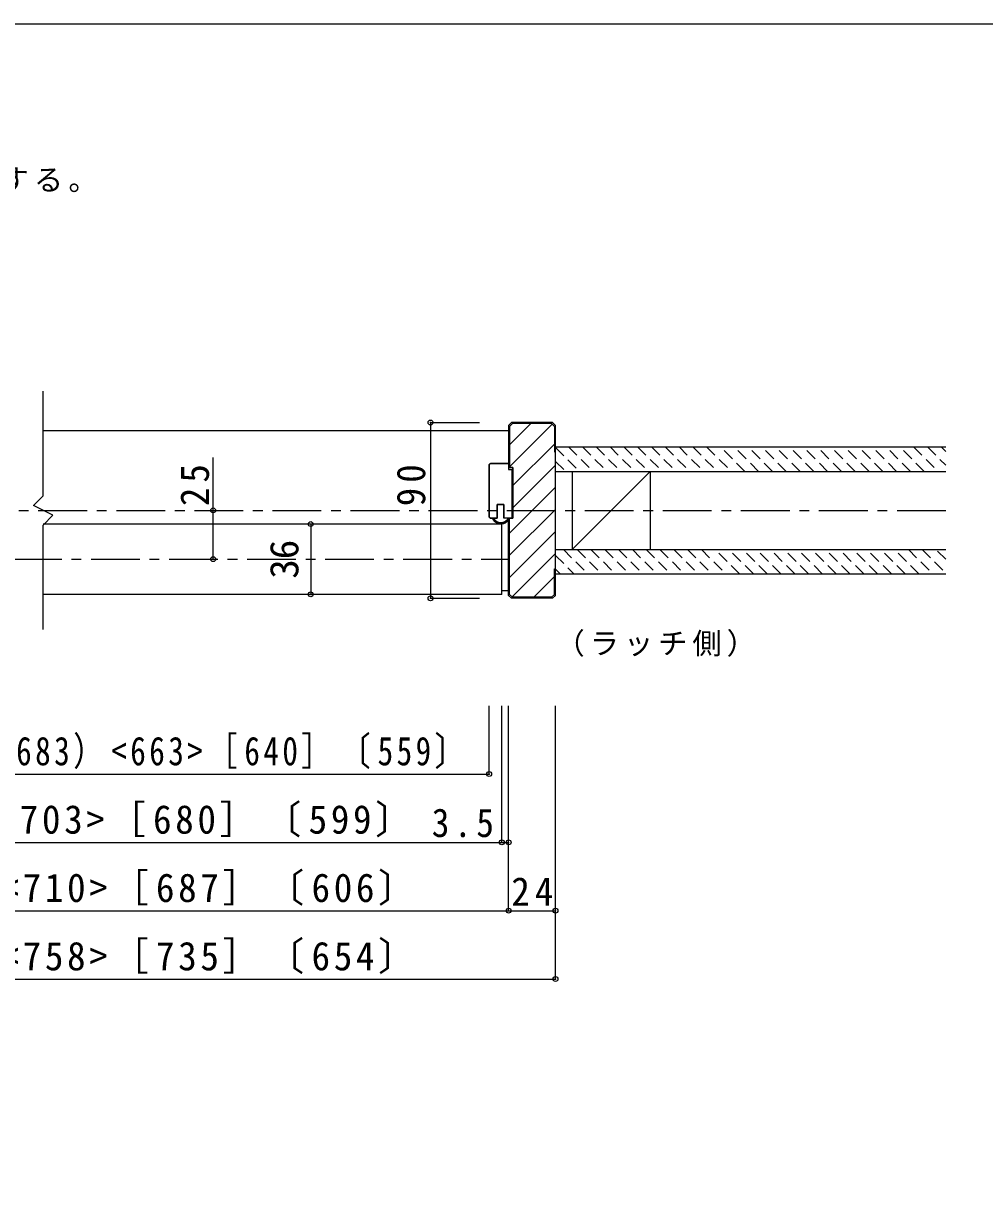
# Model space of a CAD drawing. Units: millimetres on the paper, with parts at other scales. Extents: x -197 to 198, y -138 to 137.
# Drawn here: x -94.2 to 4.3, y 15.7 to 137 of the extents above; entities that cross this region are included whole.
import ezdxf
from ezdxf.enums import TextEntityAlignment as Align

# ---------------------------------------------------------------- set-up
doc = ezdxf.new("R2010")
doc.units = ezdxf.units.MM
doc.header["$PDMODE"] = 32
doc.header["$PDSIZE"] = 0.5
doc.linetypes.add('CHAIN1', pattern=[8, 5, -1, 1, -1])
doc.linetypes.add('DASHED1', pattern=[1.8, 1.2, -0.6])
for name, color, linetype in [('0-1_通り芯', 4, 'CHAIN1'), ('0-2_柱', 3, 'Continuous'), ('0-3_仕上げ', 2, 'Continuous'), ('0-4_枠', 3, 'Continuous'), ('0-6_扉', 6, 'Continuous'), ('0-9_戸当り', 7, 'Continuous'), ('0-A_文字', 7, 'Continuous'), ('0-B_寸法', 7, 'Continuous'), ('0-C_ハッチ', 4, 'DASHED1')]:
    doc.layers.add(name, color=color, linetype=linetype)
doc.layers.add('F-0_補助線', color=7, linetype='Continuous', lineweight=18)
doc.styles.add('ＭＳ ゴシック', font='')
doc.styles.get('ＭＳ ゴシック').set_extended_font_data('MS Gothic')

msp = doc.modelspace()

# ---------------------------------------------------------------- linework, layer by layer
at = {"layer": '0-1_通り芯'}
for p, q in [((-188.667, 87.15), (0.331, 87.15)), ((-143.267, 82.15), (-44.469, 82.15))]:
    msp.add_line(p, q, dxfattribs=at)
at = {"layer": '0-2_柱'}
for p, q in [((-37.969, 91.15), (-37.969, 83.15)), ((-29.969, 91.15), (-29.969, 83.15))]:
    msp.add_line(p, q, dxfattribs=at)
at = {"layer": '0-2_柱', "color": 7}
msp.add_line((-29.969, 91.15), (-37.969, 83.15), dxfattribs=at)
at = {"layer": '0-3_仕上げ'}
for p, q in [((-39.669, 93.65), (0.331, 93.65)), ((-39.669, 91.15), (0.331, 91.15)), ((-39.669, 83.15), (0.331, 83.15)), ((-39.669, 80.65), (0.331, 80.65))]:
    msp.add_line(p, q, dxfattribs=at)
at = {"layer": '0-4_枠'}
for p, q in [((-44.469, 95.85), (-44.169, 96.15)), ((-44.369, 95.75), (-44.069, 96.05)), ((-39.969, 96.15), (-44.169, 96.15)), ((-40.069, 96.05), (-44.069, 96.05)), ((-39.769, 95.75), (-40.069, 96.05)), ((-39.969, 96.15), (-39.669, 95.85)), ((-44.469, 95.85), (-44.469, 91.55)), ((-44.369, 95.75), (-44.369, 91.55)), ((-39.769, 95.75), (-39.769, 93.15)), ((-39.669, 78.45), (-39.669, 95.85)), ((-39.769, 93.15), (-39.669, 93.15)), ((-44.029, 91.55), (-44.469, 91.55)), ((-44.029, 86.35), (-44.029, 91.55)), ((-44.469, 86.35), (-44.029, 86.35)), ((-44.469, 78.45), (-44.469, 86.35)), ((-44.369, 78.55), (-44.369, 86.35)), ((-39.769, 81.15), (-39.669, 81.15)), ((-39.769, 78.55), (-39.769, 81.15)), ((-44.169, 78.15), (-44.469, 78.45)), ((-44.069, 78.25), (-44.369, 78.55)), ((-39.969, 78.15), (-44.169, 78.15)), ((-40.069, 78.25), (-44.069, 78.25)), ((-40.069, 78.25), (-39.769, 78.55)), ((-39.969, 78.15), (-39.669, 78.45))]:
    msp.add_line(p, q, dxfattribs=at)
at = {"layer": '0-4_枠', "color": 4}
for p, q in [((-92.168, 95.35), (-44.469, 95.35)), ((-45.169, 78.95), (-44.469, 78.95))]:
    msp.add_line(p, q, dxfattribs=at)
at = {"layer": '0-6_扉', "color": 2}
for p, q in [((-92.168, 94.61), (-92.168, 99.35)), ((-92.168, 88.65), (-92.168, 99.35)), ((-92.168, 74.95), (-92.168, 85.65))]:
    msp.add_line(p, q, dxfattribs=at)
at = {"layer": '0-6_扉'}
for p, q in [((-45.169, 85.75), (-92.168, 85.75)), ((-45.169, 78.55), (-45.169, 85.75)), ((-45.169, 78.55), (-92.168, 78.55))]:
    msp.add_line(p, q, dxfattribs=at)
at = {"layer": '0-6_扉', "color": 2}
msp.add_lwpolyline([(-92.168, 85.65), (-91.168, 86.65), (-93.168, 87.65), (-92.168, 88.65)], dxfattribs=at)
at = {"layer": '0-9_戸当り'}
for p, q in [((-46.469, 91.76), (-46.468, 91.77)), ((-46.468, 91.77), (-46.469, 91.76)), ((-46.469, 91.75), (-46.469, 91.76)), ((-46.469, 91.76), (-46.469, 91.75)), ((-46.469, 86.55), (-46.469, 91.75)), ((-46.469, 91.75), (-46.469, 86.55)), ((-46.468, 91.77), (-46.467, 91.779)), ((-46.467, 91.779), (-46.468, 91.77)), ((-46.467, 91.779), (-46.466, 91.789)), ((-46.466, 91.789), (-46.467, 91.779)), ((-46.466, 91.789), (-46.463, 91.799)), ((-46.463, 91.799), (-46.466, 91.789)), ((-46.463, 91.799), (-46.461, 91.808)), ((-46.461, 91.808), (-46.463, 91.799)), ((-46.461, 91.808), (-46.458, 91.818)), ((-46.458, 91.818), (-46.461, 91.808)), ((-46.458, 91.818), (-46.454, 91.827)), ((-46.454, 91.827), (-46.458, 91.818)), ((-46.454, 91.827), (-46.45, 91.836)), ((-46.45, 91.836), (-46.454, 91.827)), ((-46.45, 91.836), (-46.446, 91.844)), ((-46.446, 91.844), (-46.45, 91.836)), ((-46.446, 91.844), (-46.441, 91.853)), ((-46.441, 91.853), (-46.446, 91.844)), ((-46.441, 91.853), (-46.436, 91.861)), ((-46.436, 91.861), (-46.441, 91.853)), ((-46.436, 91.861), (-46.43, 91.869)), ((-46.43, 91.869), (-46.436, 91.861)), ((-46.43, 91.869), (-46.424, 91.877)), ((-46.424, 91.877), (-46.43, 91.869)), ((-46.424, 91.877), (-46.418, 91.884)), ((-46.418, 91.884), (-46.424, 91.877)), ((-46.418, 91.884), (-46.411, 91.892)), ((-46.411, 91.892), (-46.418, 91.884)), ((-46.411, 91.892), (-46.404, 91.898)), ((-46.404, 91.898), (-46.411, 91.892)), ((-46.404, 91.898), (-46.396, 91.905)), ((-46.396, 91.905), (-46.404, 91.898)), ((-46.396, 91.905), (-46.389, 91.911)), ((-46.389, 91.911), (-46.396, 91.905)), ((-46.389, 91.911), (-46.381, 91.916)), ((-46.381, 91.916), (-46.389, 91.911)), ((-46.381, 91.916), (-46.372, 91.922)), ((-46.372, 91.922), (-46.381, 91.916)), ((-46.372, 91.922), (-46.364, 91.927)), ((-46.364, 91.927), (-46.372, 91.922)), ((-46.364, 91.927), (-46.355, 91.931)), ((-46.355, 91.931), (-46.364, 91.927)), ((-46.355, 91.931), (-46.346, 91.935)), ((-46.346, 91.935), (-46.355, 91.931)), ((-46.346, 91.935), (-46.337, 91.938)), ((-46.337, 91.938), (-46.346, 91.935)), ((-46.337, 91.938), (-46.327, 91.942)), ((-46.327, 91.942), (-46.337, 91.938)), ((-46.327, 91.942), (-46.318, 91.944)), ((-46.318, 91.944), (-46.327, 91.942)), ((-46.318, 91.944), (-46.308, 91.946)), ((-46.308, 91.946), (-46.318, 91.944)), ((-46.308, 91.946), (-46.299, 91.948)), ((-46.299, 91.948), (-46.308, 91.946)), ((-46.299, 91.948), (-46.289, 91.949)), ((-46.289, 91.949), (-46.299, 91.948)), ((-46.289, 91.949), (-46.279, 91.95)), ((-46.279, 91.95), (-46.289, 91.949)), ((-46.279, 91.95), (-46.269, 91.95)), ((-46.269, 91.95), (-46.279, 91.95)), ((-46.269, 91.95), (-45.649, 91.95)), ((-45.649, 91.95), (-44.969, 91.95)), ((-44.469, 91.55), (-44.469, 91.35)), ((-44.469, 91.35), (-44.109, 91.35)), ((-44.469, 91.35), (-44.109, 91.35)), ((-44.109, 91.35), (-44.469, 91.35)), ((-44.109, 91.35), (-44.109, 86.35)), ((-44.109, 86.35), (-44.109, 91.35)), ((-44.029, 86.35), (-44.029, 91.55)), ((-44.029, 91.55), (-44.029, 86.35)), ((-45.649, 87.75), (-45.649, 86.35)), ((-44.969, 87.75), (-45.649, 87.75)), ((-45.649, 87.75), (-45.649, 86.35)), ((-44.969, 87.75), (-45.649, 87.75)), ((-45.649, 87.75), (-44.969, 87.75)), ((-45.649, 86.35), (-45.649, 87.75)), ((-44.969, 86.35), (-44.969, 87.75)), ((-44.969, 86.35), (-44.969, 87.75)), ((-44.969, 87.75), (-44.969, 86.35)), ((-46.469, 86.54), (-46.469, 86.55)), ((-46.469, 86.55), (-46.469, 86.54)), ((-46.468, 86.53), (-46.469, 86.54)), ((-46.469, 86.54), (-46.468, 86.53)), ((-46.467, 86.521), (-46.468, 86.53)), ((-46.468, 86.53), (-46.467, 86.521)), ((-46.466, 86.511), (-46.467, 86.521)), ((-46.467, 86.521), (-46.466, 86.511)), ((-46.463, 86.501), (-46.466, 86.511)), ((-46.466, 86.511), (-46.463, 86.501)), ((-46.461, 86.492), (-46.463, 86.501)), ((-46.463, 86.501), (-46.461, 86.492)), ((-46.458, 86.483), (-46.461, 86.492)), ((-46.461, 86.492), (-46.458, 86.483)), ((-46.454, 86.473), (-46.458, 86.483)), ((-46.458, 86.483), (-46.454, 86.473)), ((-46.45, 86.465), (-46.454, 86.473)), ((-46.454, 86.473), (-46.45, 86.465)), ((-46.446, 86.456), (-46.45, 86.465)), ((-46.45, 86.465), (-46.446, 86.456)), ((-46.441, 86.447), (-46.446, 86.456)), ((-46.446, 86.456), (-46.441, 86.447)), ((-46.436, 86.439), (-46.441, 86.447)), ((-46.441, 86.447), (-46.436, 86.439)), ((-46.43, 86.431), (-46.436, 86.439)), ((-46.436, 86.439), (-46.43, 86.431)), ((-46.424, 86.423), (-46.43, 86.431)), ((-46.43, 86.431), (-46.424, 86.423)), ((-46.418, 86.416), (-46.424, 86.423)), ((-46.424, 86.423), (-46.418, 86.416)), ((-46.411, 86.409), (-46.418, 86.416)), ((-46.418, 86.416), (-46.411, 86.409)), ((-46.404, 86.402), (-46.411, 86.409)), ((-46.411, 86.409), (-46.404, 86.402)), ((-46.396, 86.395), (-46.404, 86.402)), ((-46.404, 86.402), (-46.396, 86.395)), ((-46.389, 86.389), (-46.396, 86.395)), ((-46.396, 86.395), (-46.389, 86.389)), ((-46.381, 86.384), (-46.389, 86.389)), ((-46.389, 86.389), (-46.381, 86.384)), ((-46.372, 86.378), (-46.381, 86.384)), ((-46.381, 86.384), (-46.372, 86.378)), ((-46.364, 86.374), (-46.372, 86.378)), ((-46.372, 86.378), (-46.364, 86.374)), ((-46.355, 86.369), (-46.364, 86.374)), ((-46.364, 86.374), (-46.355, 86.369)), ((-46.346, 86.365), (-46.355, 86.369)), ((-46.355, 86.369), (-46.346, 86.365)), ((-46.337, 86.362), (-46.346, 86.365)), ((-46.346, 86.365), (-46.337, 86.362)), ((-46.327, 86.359), (-46.337, 86.362)), ((-46.337, 86.362), (-46.327, 86.359)), ((-46.318, 86.356), (-46.327, 86.359)), ((-46.327, 86.359), (-46.318, 86.356)), ((-46.308, 86.354), (-46.318, 86.356)), ((-46.318, 86.356), (-46.308, 86.354)), ((-46.299, 86.352), (-46.308, 86.354)), ((-46.308, 86.354), (-46.299, 86.352)), ((-46.289, 86.351), (-46.299, 86.352)), ((-46.299, 86.352), (-46.289, 86.351)), ((-46.279, 86.35), (-46.289, 86.351)), ((-46.289, 86.351), (-46.279, 86.35)), ((-46.269, 86.35), (-46.279, 86.35)), ((-46.279, 86.35), (-46.269, 86.35)), ((-45.649, 86.35), (-46.269, 86.35)), ((-46.269, 86.35), (-45.649, 86.35)), ((-46.097, 86.318), (-46.109, 86.35)), ((-46.084, 86.286), (-46.097, 86.318)), ((-46.07, 86.254), (-46.084, 86.286)), ((-46.054, 86.223), (-46.07, 86.254)), ((-46.037, 86.193), (-46.054, 86.223)), ((-46.019, 86.164), (-46.037, 86.193)), ((-46, 86.135), (-46.019, 86.164)), ((-45.97, 86.324), (-45.981, 86.35)), ((-45.957, 86.298), (-45.97, 86.324)), ((-45.944, 86.272), (-45.957, 86.298)), ((-45.93, 86.248), (-45.944, 86.272)), ((-45.915, 86.223), (-45.93, 86.248)), ((-45.899, 86.199), (-45.915, 86.223)), ((-45.882, 86.176), (-45.899, 86.199)), ((-45.864, 86.154), (-45.882, 86.176)), ((-45.845, 86.132), (-45.864, 86.154)), ((-44.469, 86.35), (-44.969, 86.35)), ((-44.029, 86.35), (-44.969, 86.35)), ((-44.661, 86.154), (-44.679, 86.132)), ((-44.643, 86.176), (-44.661, 86.154)), ((-44.626, 86.199), (-44.643, 86.176)), ((-44.61, 86.223), (-44.626, 86.199)), ((-44.595, 86.248), (-44.61, 86.223)), ((-44.581, 86.272), (-44.595, 86.248)), ((-44.567, 86.298), (-44.581, 86.272)), ((-44.555, 86.324), (-44.567, 86.298)), ((-44.543, 86.35), (-44.555, 86.324)), ((-44.506, 86.164), (-44.525, 86.135)), ((-44.488, 86.193), (-44.506, 86.164)), ((-44.471, 86.223), (-44.488, 86.193)), ((-44.469, 86.226), (-44.471, 86.223)), ((-44.469, 86.35), (-44.109, 86.35)), ((-44.469, 85.751), (-44.469, 86.35)), ((-44.109, 86.35), (-44.469, 86.35)), ((-44.455, 86.254), (-44.469, 86.226)), ((-44.44, 86.286), (-44.455, 86.254)), ((-44.427, 86.318), (-44.44, 86.286)), ((-44.415, 86.35), (-44.427, 86.318)), ((-44.109, 86.35), (-44.029, 86.35)), ((-45.979, 86.107), (-46, 86.135)), ((-45.958, 86.079), (-45.979, 86.107)), ((-45.936, 86.053), (-45.958, 86.079)), ((-45.912, 86.027), (-45.936, 86.053)), ((-45.888, 86.003), (-45.912, 86.027)), ((-45.863, 85.979), (-45.888, 86.003)), ((-45.837, 85.957), (-45.863, 85.979)), ((-45.826, 86.111), (-45.845, 86.132)), ((-45.81, 85.935), (-45.837, 85.957)), ((-45.806, 86.09), (-45.826, 86.111)), ((-45.782, 85.914), (-45.81, 85.935)), ((-45.785, 86.071), (-45.806, 86.09)), ((-45.763, 86.052), (-45.785, 86.071)), ((-45.753, 85.895), (-45.782, 85.914)), ((-45.741, 86.034), (-45.763, 86.052)), ((-45.724, 85.876), (-45.753, 85.895)), ((-45.718, 86.017), (-45.741, 86.034)), ((-45.694, 85.859), (-45.724, 85.876)), ((-45.695, 86), (-45.718, 86.017)), ((-45.671, 85.985), (-45.695, 86)), ((-45.663, 85.843), (-45.694, 85.859)), ((-45.646, 85.97), (-45.671, 85.985)), ((-45.632, 85.828), (-45.663, 85.843)), ((-45.621, 85.956), (-45.646, 85.97)), ((-45.6, 85.815), (-45.632, 85.828)), ((-45.595, 85.944), (-45.621, 85.956)), ((-45.568, 85.802), (-45.6, 85.815)), ((-45.569, 85.932), (-45.595, 85.944)), ((-45.542, 85.921), (-45.569, 85.932)), ((-45.535, 85.791), (-45.568, 85.802)), ((-45.516, 85.911), (-45.542, 85.921)), ((-45.502, 85.781), (-45.535, 85.791)), ((-45.488, 85.902), (-45.516, 85.911)), ((-45.468, 85.773), (-45.502, 85.781)), ((-45.461, 85.895), (-45.488, 85.902)), ((-45.434, 85.765), (-45.468, 85.773)), ((-45.433, 85.888), (-45.461, 85.895)), ((-45.4, 85.759), (-45.434, 85.765)), ((-45.405, 85.882), (-45.433, 85.888)), ((-45.377, 85.877), (-45.405, 85.882)), ((-45.366, 85.755), (-45.4, 85.759)), ((-45.348, 85.874), (-45.377, 85.877)), ((-45.331, 85.751), (-45.366, 85.755)), ((-45.32, 85.871), (-45.348, 85.874)), ((-45.318, 85.751), (-45.331, 85.751)), ((-45.291, 85.869), (-45.32, 85.871)), ((-45.297, 85.749), (-45.318, 85.751)), ((-45.228, 85.749), (-45.297, 85.749)), ((-45.234, 85.869), (-45.291, 85.869)), ((-45.205, 85.871), (-45.234, 85.869)), ((-45.207, 85.751), (-45.228, 85.749)), ((-45.193, 85.751), (-45.207, 85.751)), ((-45.176, 85.874), (-45.205, 85.871)), ((-45.159, 85.755), (-45.193, 85.751)), ((-45.148, 85.877), (-45.176, 85.874)), ((-45.124, 85.759), (-45.159, 85.755)), ((-45.12, 85.882), (-45.148, 85.877)), ((-45.09, 85.765), (-45.124, 85.759)), ((-45.092, 85.888), (-45.12, 85.882)), ((-45.064, 85.895), (-45.092, 85.888)), ((-45.056, 85.773), (-45.09, 85.765)), ((-45.036, 85.902), (-45.064, 85.895)), ((-45.023, 85.781), (-45.056, 85.773)), ((-45.009, 85.911), (-45.036, 85.902)), ((-44.99, 85.791), (-45.023, 85.781)), ((-44.982, 85.921), (-45.009, 85.911)), ((-44.957, 85.802), (-44.99, 85.791)), ((-44.956, 85.932), (-44.982, 85.921)), ((-44.925, 85.815), (-44.957, 85.802)), ((-44.929, 85.944), (-44.956, 85.932)), ((-44.904, 85.956), (-44.929, 85.944)), ((-44.893, 85.828), (-44.925, 85.815)), ((-44.879, 85.97), (-44.904, 85.956)), ((-44.862, 85.843), (-44.893, 85.828)), ((-44.854, 85.985), (-44.879, 85.97)), ((-44.831, 85.859), (-44.862, 85.843)), ((-44.83, 86), (-44.854, 85.985)), ((-44.801, 85.876), (-44.831, 85.859)), ((-44.806, 86.017), (-44.83, 86)), ((-44.783, 86.034), (-44.806, 86.017)), ((-44.771, 85.895), (-44.801, 85.876)), ((-44.761, 86.052), (-44.783, 86.034)), ((-44.743, 85.914), (-44.771, 85.895)), ((-44.74, 86.071), (-44.761, 86.052)), ((-44.715, 85.935), (-44.743, 85.914)), ((-44.719, 86.09), (-44.74, 86.071)), ((-44.699, 86.111), (-44.719, 86.09)), ((-44.688, 85.957), (-44.715, 85.935)), ((-44.679, 86.132), (-44.699, 86.111)), ((-44.662, 85.979), (-44.688, 85.957)), ((-44.637, 86.003), (-44.662, 85.979)), ((-44.612, 86.027), (-44.637, 86.003)), ((-44.589, 86.053), (-44.612, 86.027)), ((-44.566, 86.079), (-44.589, 86.053)), ((-44.545, 86.107), (-44.566, 86.079)), ((-44.525, 86.135), (-44.545, 86.107))]:
    msp.add_line(p, q, dxfattribs=at)
msp.add_lwpolyline([(-44.969, 91.95), (-44.469, 91.95), (-46.269, 91.95)], dxfattribs=at)
at = {"layer": '0-B_寸法', "color": 4}
for p, q in [((-52.469, 96.15), (-47.469, 96.15)), ((-52.469, 96.15), (-52.469, 78.15)), ((-74.754, 82.15), (-74.754, 92.565)), ((-64.754, 85.75), (-64.754, 78.55)), ((-52.469, 78.15), (-47.469, 78.15)), ((-45.169, 53.15), (-45.169, 67.15)), ((-44.469, 53.15), (-44.469, 67.15)), ((-44.469, 46.15), (-44.469, 67.15)), ((-39.669, 46.15), (-39.669, 67.15)), ((-142.567, 53.15), (-45.169, 53.15)), ((-45.169, 53.15), (-44.469, 53.15)), ((-143.267, 46.15), (-44.469, 46.15)), ((-44.469, 46.15), (-39.669, 46.15)), ((-39.669, 39.15), (-39.669, 46.15)), ((-148.067, 39.15), (-39.669, 39.15))]:
    msp.add_line(p, q, dxfattribs=at)
msp.add_lwpolyline([(-135.867, 60.15), (-46.467, 60.15), (-46.467, 67.15)], dxfattribs=at)
at = {"layer": '0-B_寸法'}
for p in [(-52.469, 96.15), (-74.754, 87.15), (-64.754, 85.75), (-74.754, 82.15), (-64.754, 78.55), (-52.469, 78.15), (-46.467, 60.15), (-45.169, 53.15), (-44.469, 53.15), (-44.469, 46.15), (-39.669, 46.15), (-39.669, 39.15)]:
    msp.add_point(p, dxfattribs=at)
at = {"layer": '0-C_ハッチ', "linetype": 'Continuous'}
for p, q in [((-42.189, 96.05), (-44.369, 93.87)), ((-39.998, 95.978), (-44.369, 91.607)), ((-39.769, 93.944), (-44.029, 89.684)), ((-39.669, 91.781), (-44.029, 87.421)), ((-39.669, 89.519), (-44.369, 84.819)), ((-39.669, 87.256), (-44.369, 82.556)), ((-39.669, 84.993), (-44.369, 80.293)), ((-39.669, 82.73), (-44.11, 78.29)), ((-39.769, 80.368), (-41.887, 78.25))]:
    msp.add_line(p, q, dxfattribs=at)
at = {"layer": '0-C_ハッチ'}
for p, q in [((-39.669, 93.586), (-37.234, 91.15)), ((-38.32, 93.65), (-35.82, 91.15)), ((-36.905, 93.65), (-34.405, 91.15)), ((-35.491, 93.65), (-32.991, 91.15)), ((-34.077, 93.65), (-31.577, 91.15)), ((-32.663, 93.65), (-30.163, 91.15)), ((-31.248, 93.65), (-28.748, 91.15)), ((-29.834, 93.65), (-27.334, 91.15)), ((-28.42, 93.65), (-25.92, 91.15)), ((-27.006, 93.65), (-24.506, 91.15)), ((-25.592, 93.65), (-23.092, 91.15)), ((-24.177, 93.65), (-21.677, 91.15)), ((-20.263, 91.15), (-22.763, 93.65)), ((-18.849, 91.15), (-21.349, 93.65)), ((-17.435, 91.15), (-19.935, 93.65)), ((-16.021, 91.15), (-18.521, 93.65)), ((-14.606, 91.15), (-17.106, 93.65)), ((-13.192, 91.15), (-15.692, 93.65)), ((-11.778, 91.15), (-14.278, 93.65)), ((-10.364, 91.15), (-12.864, 93.65)), ((-8.949, 91.15), (-11.449, 93.65)), ((-7.535, 91.15), (-10.035, 93.65)), ((-6.121, 91.15), (-8.621, 93.65)), ((-4.707, 91.15), (-7.207, 93.65)), ((-3.293, 91.15), (-5.793, 93.65)), ((-1.878, 91.15), (-4.378, 93.65)), ((-2.964, 93.65), (-0.464, 91.15)), ((-1.55, 93.65), (0.331, 91.769)), ((0.331, 93.184), (-0.136, 93.65)), ((-39.669, 92.171), (-38.648, 91.15)), ((-39.669, 82.544), (-37.775, 80.65)), ((-38.861, 83.15), (-36.361, 80.65)), ((-37.447, 83.15), (-34.947, 80.65)), ((-36.033, 83.15), (-33.533, 80.65)), ((-34.618, 83.15), (-32.118, 80.65)), ((-33.204, 83.15), (-30.704, 80.65)), ((-31.79, 83.15), (-29.29, 80.65)), ((-30.376, 83.15), (-27.876, 80.65)), ((-28.962, 83.15), (-26.462, 80.65)), ((-27.547, 83.15), (-25.047, 80.65)), ((-26.133, 83.15), (-23.633, 80.65)), ((-24.719, 83.15), (-22.219, 80.65)), ((-20.805, 80.65), (-23.305, 83.15)), ((-19.391, 80.65), (-21.891, 83.15)), ((-17.976, 80.65), (-20.476, 83.15)), ((-16.562, 80.65), (-19.062, 83.15)), ((-15.148, 80.65), (-17.648, 83.15)), ((-13.734, 80.65), (-16.234, 83.15)), ((-12.32, 80.65), (-14.82, 83.15)), ((-10.905, 80.65), (-13.405, 83.15)), ((-9.491, 80.65), (-11.991, 83.15)), ((-8.077, 80.65), (-10.577, 83.15)), ((-6.663, 80.65), (-9.163, 83.15)), ((-5.248, 80.65), (-7.748, 83.15)), ((-3.834, 80.65), (-6.334, 83.15)), ((-2.42, 80.65), (-4.92, 83.15)), ((-3.506, 83.15), (-1.006, 80.65)), ((-2.092, 83.15), (0.331, 80.728)), ((0.331, 82.142), (-0.677, 83.15)), ((-39.669, 81.13), (-39.19, 80.65))]:
    msp.add_line(p, q, dxfattribs=at)
at = {"layer": 'F-0_補助線', "color": 3}
msp.add_lwpolyline([(-197.169, 137), (197.831, 137), (197.831, -138), (-197.169, -138)], close=True, dxfattribs=at)

# ---------------------------------------------------------------- texts
at = {"layer": '0-A_文字', "char_height": 2.199, "attachment_point": 7, "style": 'ＭＳ ゴシック'}
for s, insert in [('\\T1.18;※本図はＨ(左吊元)を示す。Ｍ(右吊元)は本図と逆吊元とする。', (-188.667, 119.333)), ('\\T1.17;（ラッチ側）', (-39.669, 72.15))]:
    msp.add_mtext(s, dxfattribs=dict(at, insert=insert))
at = {"layer": '0-B_寸法', "style": 'ＭＳ ゴシック'}
msp.add_text('36', height=2.933, rotation=90, dxfattribs=at).set_placement((-65.134, 80.15), align=Align.BOTTOM_LEFT)
at = {"layer": '0-B_寸法', "char_height": 2.933, "attachment_point": 7, "rotation": 90, "style": 'ＭＳ ゴシック'}
for s, insert in [('\\T1.27;\\W0.95;25', (-75.134, 87.583)), ('\\T1.27;\\W0.95;90', (-52.969, 87.573))]:
    msp.add_mtext(s, dxfattribs=dict(at, insert=insert))
at = {"layer": '0-B_寸法', "char_height": 2.933, "attachment_point": 7, "style": 'ＭＳ ゴシック'}
for s, insert in [('\\T1.22;\\W0.8;有効開口寸法＝753（683）<663>［640］〔559〕', (-132.018, 60.65)), ('\\T1.2;\\W0.95;ＤＷ＝793（723）<703>［680］〔599〕', (-133.293, 53.65)), ('\\T1.27;\\W0.9;3.5', (-52.339, 53.65)), ('\\T1.2;\\W0.95;枠内＝800（730）<710>［687］〔606〕', (-132.993, 46.65)), ('\\T1.27;\\W0.95;24', (-44.194, 46.65)), ('\\T1.2;\\W0.95;枠外＝848（778）<758>［735］〔654〕', (-132.993, 39.65))]:
    msp.add_mtext(s, dxfattribs=dict(at, insert=insert))

doc.saveas('drawing.dxf')
